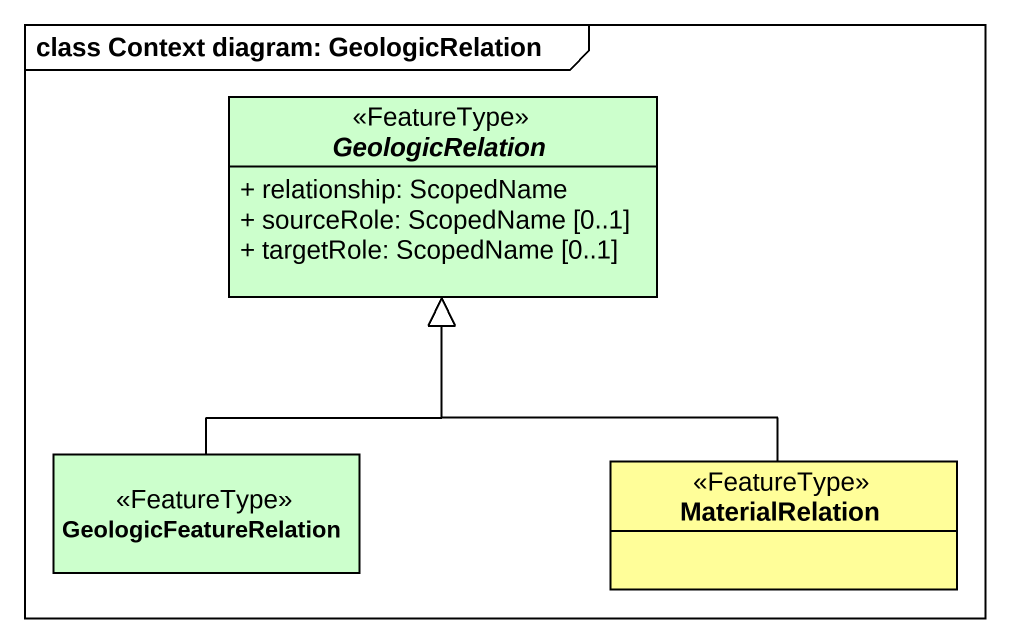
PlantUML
@startuml
mainframe class Context diagram: GeologicRelation
hide circle
hide empty members
skinparam classAttributeIconSize 0
abstract class GeologicRelation <<FeatureType>> #CCFFCC {
  + relationship: ScopedName
  + sourceRole: ScopedName [0..1]
  + targetRole: ScopedName [0..1]
}
class GeologicFeatureRelation <<FeatureType>> #CCFFCC
class MaterialRelation <<FeatureType>> #FFFE99
GeologicFeatureRelation -up-|> GeologicRelation
MaterialRelation -up-|> GeologicRelation
@enduml
